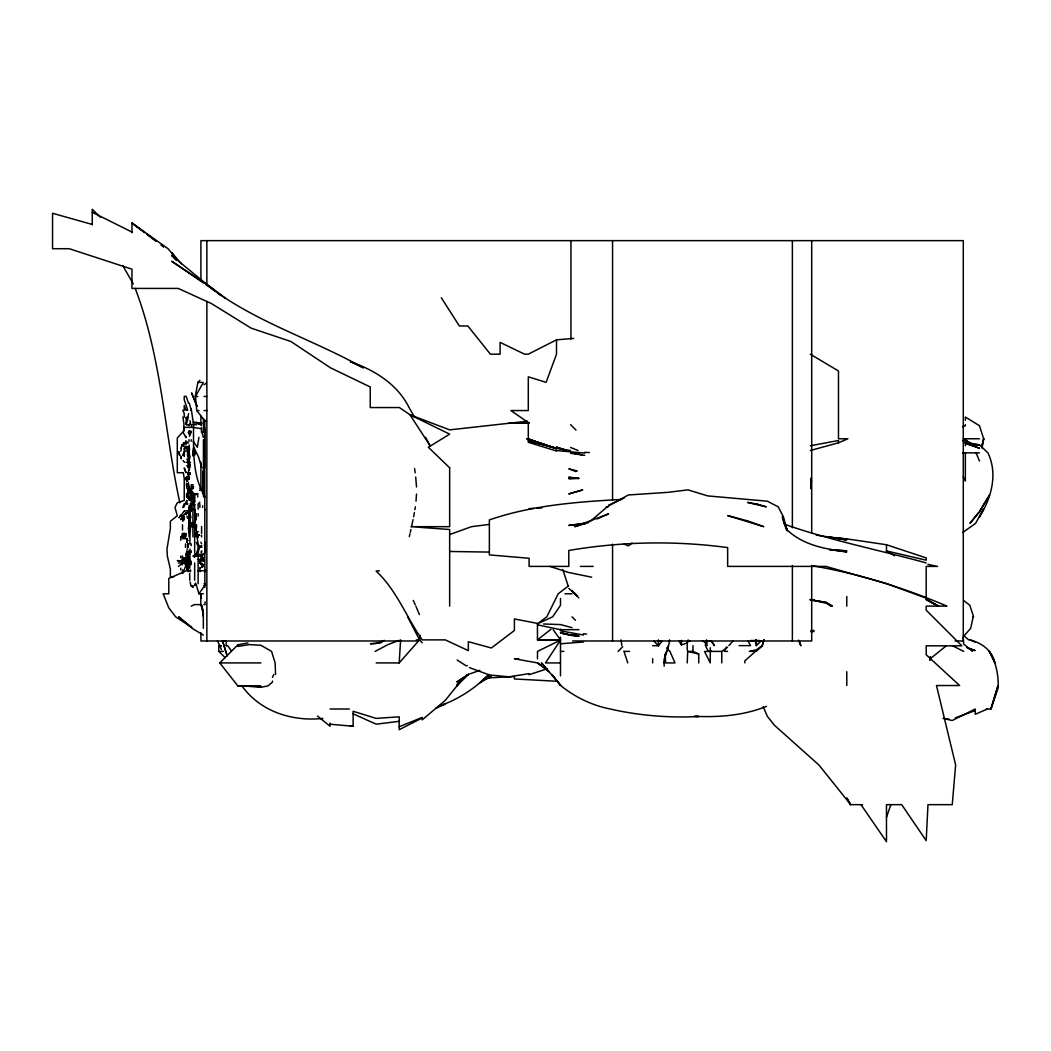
<?xml version="1.0" encoding="UTF-8"?>
<svg xmlns="http://www.w3.org/2000/svg" width="1051" height="1051" viewBox="0 0 1051 1051"><rect width="100%" height="100%" fill="white"/><g stroke="black" fill="none" stroke-linecap="round" stroke-linejoin="round"><path stroke-width="1.5" d="M187.709 457.093L187.709 455.359M416.511 494.062L416.025 501.156M189.469 528.246L189.614 516.094M190.113 529.98L189.876 543.866M185.974 560.354L186.172 562.955L185.002 564.702L185.974 564.702L186.329 557.753L185.974 561.076L188.549 561.221L188.365 571.639M189.574 472.714L189.495 474.448L189.6 472.714M188.799 472.714L188.97 474.448L189.088 472.714L188.694 474.448L188.195 472.714L188.221 474.448M189.469 464.03L189.443 465.698L189.745 464.03M705.523 641.32L705.444 645.629L708.282 651.397M187.709 561.221L187.748 559.487L185.974 561.076M190.008 497.005L190.073 500.473M185.974 562.942L185.974 564.702L185.974 559.25M187.971 474.448L187.998 472.714M190.1 514.359L190.862 507.423L190.165 503.954M189.522 453.612L189.614 457.093M188.037 543.866L188.274 547.335M189.955 549.082L189.811 568.171M183.794 431.133L183.912 427.402L191.19 427.402M189.193 474.448L189.298 472.714M191.137 564.702L191.177 561.221M187.709 557.753L186.5 557.753L186.395 561.221L186.868 557.753L187.709 557.372L185.974 555.164L186.855 550.816M190.297 516.094L190.31 519.575M687.223 662.918L687.696 651.397L692.977 651.397L698.744 654.037L698.744 662.918M188.668 543.866L188.26 545.6M194.658 455.359L195.236 451.877L193.2 448.409M194.606 585.525L194.658 584.592M189.903 474.448L189.837 472.714M189.127 536.93L188.497 528.246L189.443 519.404M188.812 519.575L188.786 514.359M376.153 662.918L399.196 662.918L400.602 639.875M187.709 451.917L187.472 455.359M188.51 413.7L187.709 419.875M929.977 657.151L929.793 660.041L930.424 657.151M189.298 488.334L188.773 493.536M189.338 528.246L189.443 526.814M189.009 465.764L188.957 462.295M810.794 488.741L810.873 478.258M188.917 446.675L188.97 457.093A114.191 114.191 0 0 1 188.799 462.295L189.443 467.498M202.567 507.423L202.725 505.689M189.285 521.309L189.443 519.575L189.443 526.512L188.497 528.246M194.671 512.625L196.392 514.307L194.987 519.575L195.972 519.575L194.658 522.465L191.177 523.043L191.177 526.512L192.911 526.512M188.116 568.171L187.958 569.905L188.26 566.436M192.911 498.739L194.159 498.739L193.936 493.536L192.911 495.271L196.392 493.878L194.658 494.903M664.179 662.918L664.455 660.041M664.731 657.151L664.994 654.274M187.709 562.758L187.709 569.695M188.576 474.448L188.76 472.714M196.392 528.246L196.392 524.777L192.911 524.777L196.392 524.777L196.392 528.246L194.658 528.246M190.034 464.03L190.008 467.498M187.551 503.954L186.842 503.954L186.907 500.473M186.828 542.132L187.131 538.664L187.709 540.398L186.802 542.132L186.855 538.664L187.709 540.398L186.802 542.132M399.196 662.918L419.52 639.875L420.072 635.264M199.861 490.318L200.78 490.068L200.991 488.334L199.861 488.334M189.009 453.612L189.219 451.877M187.617 564.702L187.341 569.905L186.697 566.436L187.709 563.467M623.86 650.989L627.749 662.918M187.262 564.702L187.485 562.955L187.709 564.44L188.26 562.955M186.553 420.636L186.198 417.168L186.579 420.636L187.42 417.168L186.513 424.118M188.97 446.675L189.206 444.941M191.663 509.157L191.177 511.325L191.177 484.853L192.911 484.853M199.913 380.304L197.864 382.367L195.25 396.463L197.759 396.463M198.928 437.334L197.378 447.266L193.2 441.328M182.506 559.618L182.506 556.018M187.709 498.227L187.709 488.479M187.709 477.522L186.92 477.916L186.776 481.384M190.954 432.789L191.177 431.383L191.177 432.789M196.392 542.382L198.363 547.335L196.392 554.284L203.329 554.284L205.063 552.55L205.063 542.132L204.433 545.6M194.658 495.271L194.658 502.22L194.409 500.473L192.924 502.22L194.356 505.689L194.658 503.954L194.658 523.7L192.911 524.094L192.202 523.043M930.082 660.041L930.569 657.151M982.054 448.16L983.657 438.766L979.453 425.708L965.357 417.024L965.357 420.321M413.647 516.764L414.396 512.507M414.895 509.669L415.381 506.832M664.179 666.15C663.273 656.967 669.067 649.045 669.526 639.875M667.332 651.397L668.344 645.629M190.481 526.512L190.323 531.714M187.709 561.786L187.971 559.487L186.631 557.753M189.206 512.625L189.443 511.417L189.443 523.122M194.658 522.465L194.895 521.309L194.658 523.7M411.558 526.682L413.056 519.601M189.443 521.309L189.443 524.777M188.208 512.625L188.576 510.891L188.536 512.625C185.633 509.38 190.704 512.087 190.822 509.157M973.16 616.832L970.664 628.353L963.714 636.21L963.714 635.369M410.271 532.384L410.915 529.533M187.709 569.143L187.117 562.955M187.301 564.702L187.709 562.955M201.201 552.55L201.595 550.869L201.595 552.55M409.286 536.614L409.956 533.803M180.772 451.181L181.429 448.409M182.073 535.195L182.506 533.461L184.779 533.461M186.815 477.916L186.355 479.65L185.974 477.771L187.643 476.182L187.104 477.916M199.979 568.171L203.329 566.436L201.595 566.436L202.068 564.702M185.488 535.195L185.974 533.461L185.974 536.93M764.064 639.875L762.106 646.168L756.339 651.226L750.585 651.397M185.607 543.866L185.423 547.335M185.974 561.221L184.24 561.221L186.369 556.018L185.974 562.64M664.179 659.253L666.479 651.397M762.106 646.168L763.854 639.875M678.933 641.136L681.455 644.92L687.223 642.949L688.169 639.875M189.443 520.573L189.443 523.49M183.623 507.423L186.723 500.473M194.159 498.739L194.658 497.281M886.479 817.323L890.841 804.659M182.598 573.491L187.945 560.695M188.523 470.979L189.443 468.483L188.523 470.979L189.508 469.232M185.974 478.441L187.709 476.812L187.183 477.916M189.679 434.523L190.31 432.789M193.016 488.334L193.66 486.6M188.878 425.852L190.481 422.371L189.955 420.636M189.285 500.473L187.998 497.005L188.668 495.271M182.795 507.423L184.24 503.665M687.223 642.949L688.011 640.9M195.539 529.98L196.392 529.98L196.392 533.461L198.127 536.93L197.286 538.664L198.127 543.866L199.861 547.335L201.595 547.335L199.861 545.6L198.127 552.55L197.076 552.55L196.392 554.284L194.658 554.284L194.658 556.938L192.911 556.018L194.658 556.018M187.012 479.65L188.576 477.916M189.443 477.916L188.694 479.65L189.443 477.745L185.659 477.916L185.791 479.65M187.709 512.77L185.974 512.625L182.506 516.094L182.506 519.549L184.24 516.094L182.506 517.053L182.506 519.549L180.772 518.747L180.772 519.628M272.472 677.396L273.825 674.44M983.513 509.262L975.564 523.359L962.769 532.502M983.224 509.262L979.453 517C991.382 498.056 998.069 474.106 987.94 452.863L979.453 444.809L965.357 442.734L979.453 448.225L965.357 443.483L979.453 444.809L970.06 444.823M200.452 556.018L201.45 557.753L199.861 562.285L201.595 564.702M189.495 436.257L190.389 434.523M182.506 455.359L184.24 451.996L184.24 456.081L184.24 448.751M192.74 486.6L191.545 490.068L192.911 497.399M724.27 651.397L726.504 647.074M192.99 497.005L191.834 498.739M199.861 563.283L199.861 560.104M194.658 556.938L194.658 554.284L198.127 555.217L195.158 556.018L202.935 556.018L201.595 555.651L203.329 554.284M188.563 550.816L187.709 552.813L188.628 557.753M187.866 477.916L189.114 476.182M203.316 382.367L195.46 396.463L196.76 410.56L204.025 419.822L206.43 421.438M189.666 510.891L190.678 509.157M180.772 448.002L182.611 444.941M979.453 511.364L989.49 495.152L979.453 511.955L969.968 523.359L978.507 512.573M180.772 515.069L179.025 517.841L180.772 515.213M187.709 478.06L186.697 479.65L187.709 481.358M191.177 563.507L191.177 561.523M188.746 458.827L189.443 457.789L188.97 460.561M203.342 593.789L198.981 593.789L205.155 584.829M189.325 434.523L188.392 432.789L190.546 431.055M181.784 514.359L184.24 510.891M192.254 526.512L192.911 525.658L194.658 525.947M200.596 559.487L201.595 558.186M183.964 536.93L184.24 537.915L185.002 536.93M459.983 682.112L445.282 700.36L422.239 719.843L422.239 717.399L399.196 726.714M459.878 682.112L456.804 685.961L468.01 674.44L456.804 685.173L468.326 674.44L479.847 670.328M652.658 645.695L658.412 645.629L662.301 641.031M192.911 502.22L194.409 500.473M728.921 645.629L733.309 640.598M187.709 447.424L184.24 446.82L182.073 444.941L184.24 442.655L187.709 442.195M201.595 561.221L203.29 559.487L203.329 557.753L201.45 557.753M272.472 681.061L272.472 682.152L267.874 685.961L260.95 687.262L243.977 685.961L260.95 686.395L237.907 685.961L219.751 662.918L237.907 644.828L247.983 642.949M199.861 502.22L198.127 503.954L198.127 509.157M182.506 521.309L184.24 519.575L184.24 517.841L182.506 517.841L181.455 516.094L182.506 516.094M201.595 566.436L203.329 564.702L201.595 563.126L199.861 563.034L201.595 564.4M618.093 651.397L622.704 646.785M755.932 639.875L756.339 645.629L760.95 641.031M187.354 556.018L187.288 552.55L185.974 554.284L187.709 555.69L186.644 556.018M185.974 559.25L187.538 557.753M755.446 651.397L744.831 660.895L744.831 662.918M946.058 645.997L929.649 659.213M204.078 585.525L205.063 584.671M589.887 521.624L607.268 506.832M727.542 647.232L721.787 651.397L721.787 662.918M178.434 566.436L180.772 564.545L182.506 564.702L182.23 559.487M192.911 455.622L192.911 454.558M550.96 629.313L537.455 639.875L537.455 623.401L514.412 618.947L514.412 630.482L491.369 647.994L468.326 641.701L468.326 650.622L445.282 639.875L422.239 639.875C406.33 617.147 396.858 590.426 376.153 571.1L379.385 570.746M197.076 552.55L196.392 553.089L198.127 552.55M632.085 543.039L628.367 545.916L624.11 544.076M204.025 384.784L206.219 383.168M762.106 645.629L756.339 649.846L749.245 651.397M568.63 585.801L558.199 593.789L546.822 616.832L537.455 623.795L552.668 616.832L560.485 605.31L560.485 598.466M203.277 437.334L202.002 432.368L205.326 430.161M375.141 651.397L387.674 644.736L399.196 640.335M194.658 552.55L194.658 524.83L196.209 526.512L194.658 527.444L195.788 529.98M193.581 455.359L192.911 455.753L192.911 453.848L193.581 455.359L192.911 455.359M608.503 505.938L628.367 494.968L668.068 492.328L687.932 489.871L707.783 495.914L767.348 501.209L778.226 506.832L783.389 516.764L787.212 530.808L782.351 516.764L786.437 529.77M180.772 536.93L182.506 535.984L184.24 536.93L180.772 536.93L180.772 540.398M573.728 338.383L556.505 339.841L528.298 354.174L524.58 354.174L500.105 342.376L500.105 354.174L490.37 354.174L467.853 325.968L459.353 325.968L441.341 297.775M422.239 717.964L399.196 729.683L399.196 716.821L376.153 718.385L353.123 711.291L353.123 726.28L330.08 724.205M187.709 512.428L185.974 514.359L185.974 512.625M191.177 606.164L194.448 604.614L200.78 604.614M608.503 505.242L624.11 498.069M435.758 708.374L445.282 704.012L440.697 705.26M487.047 678.04L491.369 676.082L479.847 682.782L488.951 674.44C475.091 688.405 457.684 699.808 439.16 706.022M597.165 518.905L608.503 513.873L574.726 526.682L585.552 523.569M987.48 709.005L975.236 714.273L975.236 709.005L952.193 720.526L942.983 718.332M810.282 450.524L838.475 442.799L847.934 438.766L838.475 438.766L838.475 370.964L810.282 354.174M766.507 706.351C743.688 715.6 718.503 717.478 694.133 716.27M482.724 680.181L491.369 676.844L487.047 677.672M384.39 640.387L376.153 643.422L370.399 643.764L379.043 643.081M955.267 717.886L975.236 710.581M449.657 534.578L471.465 526.682L489.372 524.41M529.087 674.716L547.413 668.712M658.412 641.465L660.843 640.676M690.1 640.821L687.223 641.754L687.223 650.109M962.545 426.719L965.357 425.813L965.357 424.67M186.658 561.221L187.709 560.906M621.22 499.475C576.802 501.826 531.714 505.347 489.372 519.89L489.372 554.889L529.087 558.278L529.087 566.397L568.801 566.397L568.801 550.461C621.259 541.541 674.887 540.49 727.647 547.584L727.647 566.397L825.81 566.397L886.479 583.607L926.194 598.15L926.194 566.397L937.531 566.397L927.967 564.4M759.387 640.519L750.585 640.519M710.266 640.9L704.498 642.069L702.396 640.611M810.282 445.782L838.475 440.5L838.475 442.799M186.842 503.954L187.709 503.797M199.243 561.221L201.595 559.487L202.265 557.753L201.595 556.018M529.087 673.599L509.223 676.844L489.372 674.939L469.521 667.648M487.047 677.948L514.412 676.555L514.412 678.959L557.424 681.298M588.652 522.675L568.801 525.434L585.591 523.437M186.579 425.103L191.545 424.42M191.952 484.853L192.911 484.734M583.528 641.99L560.485 643.777M399.196 721.328L376.153 724.165L353.123 713.813M810.873 631.835L813.947 631.48L813.947 630.508L810.873 630.666M187.709 510.97L189.443 510.615M843.717 539.189L846.778 538.874L886.479 544.746L926.194 557.91L926.194 560.209L886.479 550.908L894.506 555.795M196.392 515.936L195.302 516.094M843.717 539.229L846.778 538.927L826.914 536.877L846.778 539.741L816.233 535.13M527.563 421.201L449.657 429.872L409.956 414.764L399.354 407.552L370.241 407.552L370.241 386.978L330.526 367.837L290.812 341.47L251.11 328.135L211.396 303.542L178.223 288.421L131.966 288.421L131.966 269.187L69.221 248.706L52.55 248.706L52.55 213.274L92.265 224.467M377.598 642.976L381.92 642.568M201.595 557.871L203.329 557.753L203.329 561.221L203.29 559.487L198.127 559.487M182.506 561.339L177.291 560.603L183.032 561.221L184.24 562.955L178.355 562.955M196.392 514.307L195.368 514.359L194.54 509.157L192.911 509.157L194.658 509.827M529.087 508.605L533.855 508.356M537.022 508.198L541.79 507.948M944.521 719.318L949.132 719.134M578.72 478.297L568.801 478.625L578.72 478.284L568.801 477.259L578.72 478.586M962.545 440.684L965.357 440.605L975.236 444.915M578.93 629.641L560.485 629.707L537.455 624.806M197.864 382.367L202.278 382.367M204.025 396.463L206.797 396.463M191.019 410.232L191.177 408.576L193.502 424.118C193.712 448.541 191.716 475.21 205.063 496.873M196.76 410.56L199.02 410.56M204.025 410.56L207.192 410.56M202.974 423.014L203.789 423.014L203.789 431.002M192.832 427.402L201.464 428.65M188.733 431.055L189.443 431.055L189.443 432.789L188.339 432.789M202.002 432.368L204.958 432.368M963.242 438.766L979.453 438.766M184.24 443.207L185.974 443.207M188.234 443.207L185.672 441.473M182.073 444.941L184.24 444.941L184.24 442.655M185.974 446.675L187.709 446.675M184.24 448.409L187.709 448.409M193.213 450.143L192.911 453.441L193.213 450.143L192.911 452.613L192.911 451.877M178.657 451.877L179.918 455.359M962.545 452.863L979.453 452.863M185.974 462.295L187.709 462.295L188.654 464.03M189.85 462.295L190.546 462.295M186.723 465.764L189.272 465.764M202.974 467.892L204.643 467.958L204.643 427.731L203.697 427.731L203.697 430.949M202.974 477.325L203.789 477.325M187.709 479.65L186.697 479.65L188.549 476.182L187.709 477.916L187.709 476.957M199.861 490.068L201.411 490.068L200.991 488.334M194.658 493.536L198.127 494.049L197.01 493.536M187.039 495.271L187.709 497.005L186.592 493.536L186.644 497.005M187.998 497.005L189.206 497.005M192.911 503.954L194.356 505.689M189.127 505.689L188.773 510.891M606.177 506.832L608.503 506.832M189.141 507.423L189.443 508.093M184.897 510.891L190.428 510.891M196.209 526.512L194.855 526.512L195.525 528.246M189.127 529.98L189.443 530.676M197.01 536.93L198.127 536.995M185.974 538.664L182.506 538.664L182.506 535.195M187.709 543.866L187.485 547.335M198.363 547.335L199.256 547.335M186.789 549.082L187.709 549.082M187.971 559.487L184.24 559.487L182.506 557.753L184.385 557.753L184.24 562.955L182.506 562.719L182.506 559.487M201.28 564.702L203.329 564.702M580.323 566.397L593.237 566.397M187.564 568.171L187.196 569.905M190.467 570.746L186.408 570.746L168.777 578.47L168.777 593.789L163.141 593.789L168.777 607.82L175.635 616.832L191.821 627.434L178.604 616.832L192.162 628.353L203.342 635.054M197.969 570.746L205.654 570.746M173.625 576.841L170.354 576.841L170.354 569.116L167.345 556.018L166.978 549.082L170.354 528.548L170.354 521.309L177.291 515.765L175.005 507.423L177.291 502.798L184.24 500.473L184.24 478.547L183.308 472.714L177.291 472.714L177.291 437.991L183.636 431.055L183.951 424.118L182.913 417.168L184.24 417.168L184.24 413.542L182.835 410.232L184.24 410.232L184.24 405.528L185.961 410.232L187.709 410.232L184.24 399.761L184.24 396.345L186.145 396.345L188.576 403.282L189.364 403.282L191.177 410.232M203.999 583.791L205.063 583.791M564.965 593.789L572.007 593.789M203.933 604.614L205.063 604.614L205.063 601.829M200.872 605.31L201.647 605.31L203.342 611.669L200.872 605.31L200.702 593.789L201.227 598.111M972.819 616.832L973.594 616.832L969.863 605.31L963.714 600.555M416.367 639.875L419.52 639.875L422.239 642.739M560.485 637.156L560.485 639.875L537.455 639.875L560.485 640.098L560.485 675.819M418.429 640.979L200.912 640.979L200.912 632.768M572.559 640.979L811.7 640.979L811.7 565.504M955.083 640.979L963.281 640.979L963.281 240.64L200.912 240.64L200.912 280.013M739.063 645.629L750.585 645.629L748.049 641.031M217.439 640.86L219.843 645.826L221.327 645.826M220.631 646.51L220.631 645.629L218.739 645.629L218.766 651.397L223.521 651.397M560.485 651.397L563.861 651.397M624.872 651.397L629.615 651.397M705.602 651.397L721.183 651.397M724.835 651.397L727.542 651.397M219.751 662.918L260.95 662.918M560.485 662.918L545.522 662.918L560.485 640.098L537.521 651.397L537.455 658.885M467.314 665.677L465.921 665.677L457.159 660.015M237.907 685.961L260.95 686.395M243.977 685.961L256.628 685.961M330.08 709.005L349.352 709.005M986.298 709.005L991.04 709.005L997.885 685.961L990.87 709.005L998.279 687.63C998.437 675.11 996.23 662.077 989.227 651.397L994.903 662.918C992.17 650.359 981.673 642.805 969.797 639.875M862.543 804.659L850.285 804.659L846.778 797.972L850.706 804.659L818.887 764.957L774.403 725.243L767.348 716.335L763.197 706.758M449.657 551.473L489.372 552.09M322.893 718.424C292.165 721.722 260.031 711.58 241.651 685.528M518.734 658.872L514.412 658.741L537.455 662.918L541.291 665.178M543.59 624.005L560.485 624.57L572.007 627.657M591.7 577.196L568.801 572.519L549.87 566.397M589.401 452.561L584.698 452.324L584.698 453.086L556.505 450.537M829.975 549.896L834.56 550.159M837.608 550.343L846.778 550.869L829.975 549.528M192.78 424.512L196.498 424.801L196.498 422.449L193.279 422.449L201.464 423.041M695.67 716.296L698.744 716.546C669.08 717.991 639.205 715.639 610.237 709.005C592.068 705.379 575.633 697.47 561.142 685.961L541.528 662.918L548.977 671.839L537.455 662.918L541.291 665.401M182.506 536.811L184.24 537.508M586.603 634.068L583.528 633.753L583.528 635.001L560.485 630.863L560.485 629.129M829.975 549.686L846.778 551.88C825.455 549.148 803.529 545.324 787.212 530.019L783.245 521.007M577.774 635.908L572.007 635.132L577.774 636.065M226.28 641.202L223.81 640.86L226.28 641.202L226.28 645.826M576.329 636.157L560.485 632.952M570.601 453.257L584.698 455.385M810.111 600.003L826.914 602.591L817.757 600.791M570.601 450.551L556.505 448.251L528.298 440.803L556.505 448.357L526.709 438.766L556.505 448.685L528.298 439.252L528.298 442.287L556.505 450.997M813.067 565.872L816.075 566.397C861.097 574.424 904.885 588.166 946.925 606.112L926.194 606.112L926.194 610.171L961.849 645.826L926.194 645.826L926.194 654.786L959.642 685.528L936.48 685.528L955.635 764.957L952.245 804.659L927.98 804.659L926.194 840.629L901.705 804.659L886.479 804.659L886.479 841.706L860.979 804.659M571.508 452.863L581.768 454.768M811.648 599.595L814.696 600.187M226.28 645.511L227.817 645.826L231.246 650.74M350.049 725.65L353.123 726.254M577.774 635.75L572.007 634.515L579.219 636.091M810.111 599.425L826.914 603.445L832.379 606.112L826.914 602.972L830.881 606.112L826.914 602.683M687.696 651.397L698.744 654.037M577.301 470.993L568.801 468.825L575.882 471.571M926.194 562.902C878.899 549.949 830.566 540.516 784.256 524.147M965.357 442.734L970.06 444.074M556.505 447.647L565.898 450.432M185.974 477.68L186.763 477.916L185.974 479.282L185.974 477.916L186.132 479.65L186.119 477.916M968.037 648.283L975.236 650.595L966.605 647.258M197.746 423.592L201.464 424.867L196.498 422.449L201.464 424.762M556.505 448.803L528.298 438.766L528.298 422.594L510.852 410.56L528.298 410.56L528.298 376.823L546.126 382.367L556.505 354.174L556.505 339.841M192.911 526.985L191.689 526.512L191.637 523.043M570.601 447.49L578.024 450.472M970.073 639.875L975.236 642.122M92.265 212.276L131.966 232.061M952.193 645.629L963.714 651.397M926.194 599.595L938.648 606.112L926.194 599.49L937.912 606.112L927.494 599.609M191.177 586.077L192.911 587.01M194.658 584.08L196.392 585.026M184.516 462.295L183.084 460.561M711.698 651.397L710.266 650.49L710.266 647.744M203.447 282.982L171.681 261.252L211.396 287.501L225.439 298.3M206.101 284.795L211.396 288.421C257.758 322.907 313.474 339.749 363.331 367.837L350.39 361.689C374.34 369.965 397.436 384.101 409.075 407.552L414.646 417.405M969.206 443.325L965.357 440.605L964.687 438.766M194.658 518.629L195.972 519.575M215.232 291.285L171.681 255.472L176.134 260.175M217.793 293.203L220.355 295.108M147.166 234.465L156.034 241.113L147.166 234.386M965.357 439.633L969.206 442.616M578.72 597.835L571.744 590.452M317.468 716.086L330.08 726.228L330.08 723.193M182.506 517.053L183.452 517.841M188.195 464.03L187.709 467.432M972.438 651.397L963.714 644.092L963.202 636.998M963.714 635.566L968.694 639.875M568.801 588.415L577.511 596.18L574.24 592.751M449.657 467.8L428.335 447.266L449.657 434.142L409.956 414.764L430.174 445.913L425.589 437.308M100.436 217.268L92.265 209.294L92.265 224.822M218.766 651.397L225.295 657.768M182.506 516.79L183.557 517.841M570.601 424.67L576.014 430.082M666.479 647.942L669.934 651.397L674.992 662.918L665.638 662.918L665.23 654.274M653.814 641.031L658.412 645.629M572.007 616.832L575.475 620.287M182.506 533.461L184.24 535.195M181.639 562.955L182.506 563.822M181.363 263.735L171.681 252.634L175.556 257.929M200.912 542.132L201.595 543.866M175.412 257.521L168.042 248.706L131.966 223.062L131.966 232.678M711.093 641.031L714.417 645.629L712.394 642.174M553.102 629.641L560.485 639.875M122.704 265.522L133.267 283.928M187.117 497.005L187.709 498.069M204.656 509.157L205.063 509.906M183.137 432.368L185.777 437.334M187.709 461.034L187.249 458.827L188.615 462.295M407.643 616.832L419.52 639.875M963.242 476.826L965.357 481.056L965.357 452.863M704.498 651.397L710.266 662.918L710.266 651.397M188.576 559.487L189.443 561.221L189.443 557.753M193.791 447.266L198.613 457.198L201.464 466.946M413.279 600.436L415.224 604.693M415.868 606.112L419.428 614.625M976.103 452.863L979.453 461.008M798.55 640.151L800.875 645.826L799.285 641.241M196.918 406.093L191.545 392.916L197.023 406.133M219.843 645.826L221.327 649.544M190.848 585.525L190.139 582.057M135.211 288.421C161.512 357.156 164.416 431.488 179.852 502.864M562.771 569.458L568.263 586.248M195.644 583.042L198.981 593.789M187.709 552.813L189.443 552.55L189.443 554.284M189.443 498.016L189.666 498.739M194.658 451.877L195.158 453.612M195.447 533.461L196.274 536.93M192.504 493.536L192.911 495.034M191.177 506.437L191.4 507.423M187.433 557.753L187.709 559.001M185.974 557.779L186.355 559.487M197.457 495.271L197.824 497.005M186.894 516.094L187.262 517.841M188.208 559.487L188.549 561.221M185.974 559.487L186.316 561.221M189.771 580.323L189.679 573.373M186.5 562.955L186.789 564.702M189.732 458.827L189.377 455.359L189.127 458.827L189.443 456.857M201.647 605.31L203.342 616.477M186.263 477.916L186.526 479.65M188.26 483.118L188.97 490.068L188.457 483.118M178.985 451.877L179.458 455.359M621.075 639.875L621.85 645.629M414.606 468.536L415.158 472.792M186.172 562.955L186.355 564.702M186.093 559.487L186.263 561.221M186.434 483.118L186.842 488.334M706.6 639.875L707.1 645.629M415.71 477.049L416.524 486.981M199.992 571.639L199.861 567.829M190.165 495.271L190.073 488.334M188.129 451.877L188.208 453.612M275.572 674.44L275.126 662.918L271.552 651.397L260.95 645.288L249.429 644.591L237.907 646.431L237.907 644.828M187.853 552.55L187.906 554.284M189.456 448.409L189.495 450.143M188.838 486.6L188.904 490.068M190.704 516.094L190.73 517.841M190.481 569.905L190.494 571.639M187.893 472.714L187.906 474.448M189.035 439.738L189.035 441.473M188.182 465.764L188.182 467.498M965.357 440.881L965.357 445.808M886.479 544.746L886.479 551.762M846.778 596.521L846.778 606.112M846.778 671.681L846.778 685.528M811.7 240.64L811.7 532.686M792.375 240.64L792.375 527.76M792.375 565.504L792.375 640.979M756.339 639.875L756.339 645.629M692.977 645.629L692.977 651.397M681.455 640.374L681.455 644.92M658.412 639.875L658.412 646.326M652.658 658.688L652.658 662.918M612.562 240.64L612.562 499.869M612.562 544.168L612.562 640.979M570.956 240.64L570.956 339.079M449.657 467.774L449.657 526.682L411.059 526.682L449.657 529.507L449.657 606.112M206.863 240.64L206.863 284.939M206.863 301.348L206.863 640.979M205.063 569.905L205.063 571.639M204.748 420.216L204.866 587.246M203.789 440.592L203.789 496.978M203.697 440.605L203.697 467.958M203.487 418.587L203.487 431.593M203.487 439.712L203.487 496.584M203.342 612.799L203.342 628.353M202.974 470.927L202.974 493.747M201.595 526.512L201.595 533.461M201.595 535.195L201.595 536.93M201.595 545.6L201.595 547.335M201.464 427.402L201.464 432.368M200.912 416.196L200.912 422.752M200.912 462.138L200.912 490.029M199.861 503.954L199.861 507.423M198.127 513.624L198.127 516.094M198.127 556.018L198.127 583.791M194.658 562.955L194.658 580.323M192.911 486.6L192.911 488.676M192.911 491.973L192.911 524.094M192.911 525.658L192.911 536.93M192.911 585.525L192.911 587.194L191.177 585.525M191.545 425.419L191.545 427.126M191.177 439.738L191.177 441.21M191.177 543.866L191.177 545.6M191.177 550.816L191.177 552.55M189.443 498.739L189.443 499.553M189.443 512.625L189.443 516.094M187.709 448.646L187.709 450.143L185.974 450.143L185.974 451.877M187.709 460.561L187.709 462.585M185.974 436.257L185.974 437.768M185.974 440.776L185.974 444.941M184.24 533.461L184.24 537.915M182.506 524.777L182.506 529.98M182.506 569.905L182.506 573.373M180.772 556.018L180.772 557.792M180.772 568.171L180.772 569.905M811.438 481.056L810.86 487.441L810.873 478.481L811.438 481.056M186.631 420.636L186.053 424.118L186.631 420.636M189.443 431.33L189.101 432.789L189.443 431.462M983.657 438.766L982.159 445.033L983.723 438.766M197.877 531.714L196.458 533.461L197.877 531.714M468.326 674.44L456.804 682.007L468.365 674.44M582.543 489.95L568.801 493.917L582.543 489.963M199.572 535.195L197.128 535.195L199.572 535.195M846.778 539.386L843.717 539.61L846.778 539.386M529.087 422.922L509.223 422.936L529.087 422.922M188.694 517.841L187.709 517.841L188.694 517.841M196.392 517.841L194.658 517.841L196.392 517.841M846.778 538.927L833.023 538.02L846.778 538.992M757.429 504.165L747.497 502.431L766.258 506.832L757.429 504.165M572.007 635.461L560.485 632.807L572.007 635.527M747.497 520.876L727.647 515.607L763.775 526.682L747.497 520.876M566.371 450.38L556.505 447.082L566.371 450.432M144.631 232.56L131.966 223.062L144.631 232.481M163.628 246.814L161.092 244.909L163.628 246.801M560.485 685.291L551.814 674.44L560.485 685.318M184.726 469.232L184.24 467.984L186.001 472.714L184.726 469.232M227.121 655.745L222.523 640.86L227.121 655.745M180.943 457.093L180.772 456.41L181.324 458.827L180.943 457.093M186.75 486.6L186.631 484.853L186.723 486.6M190.034 474.448L189.995 472.714L190.034 474.448"/></g></svg>
